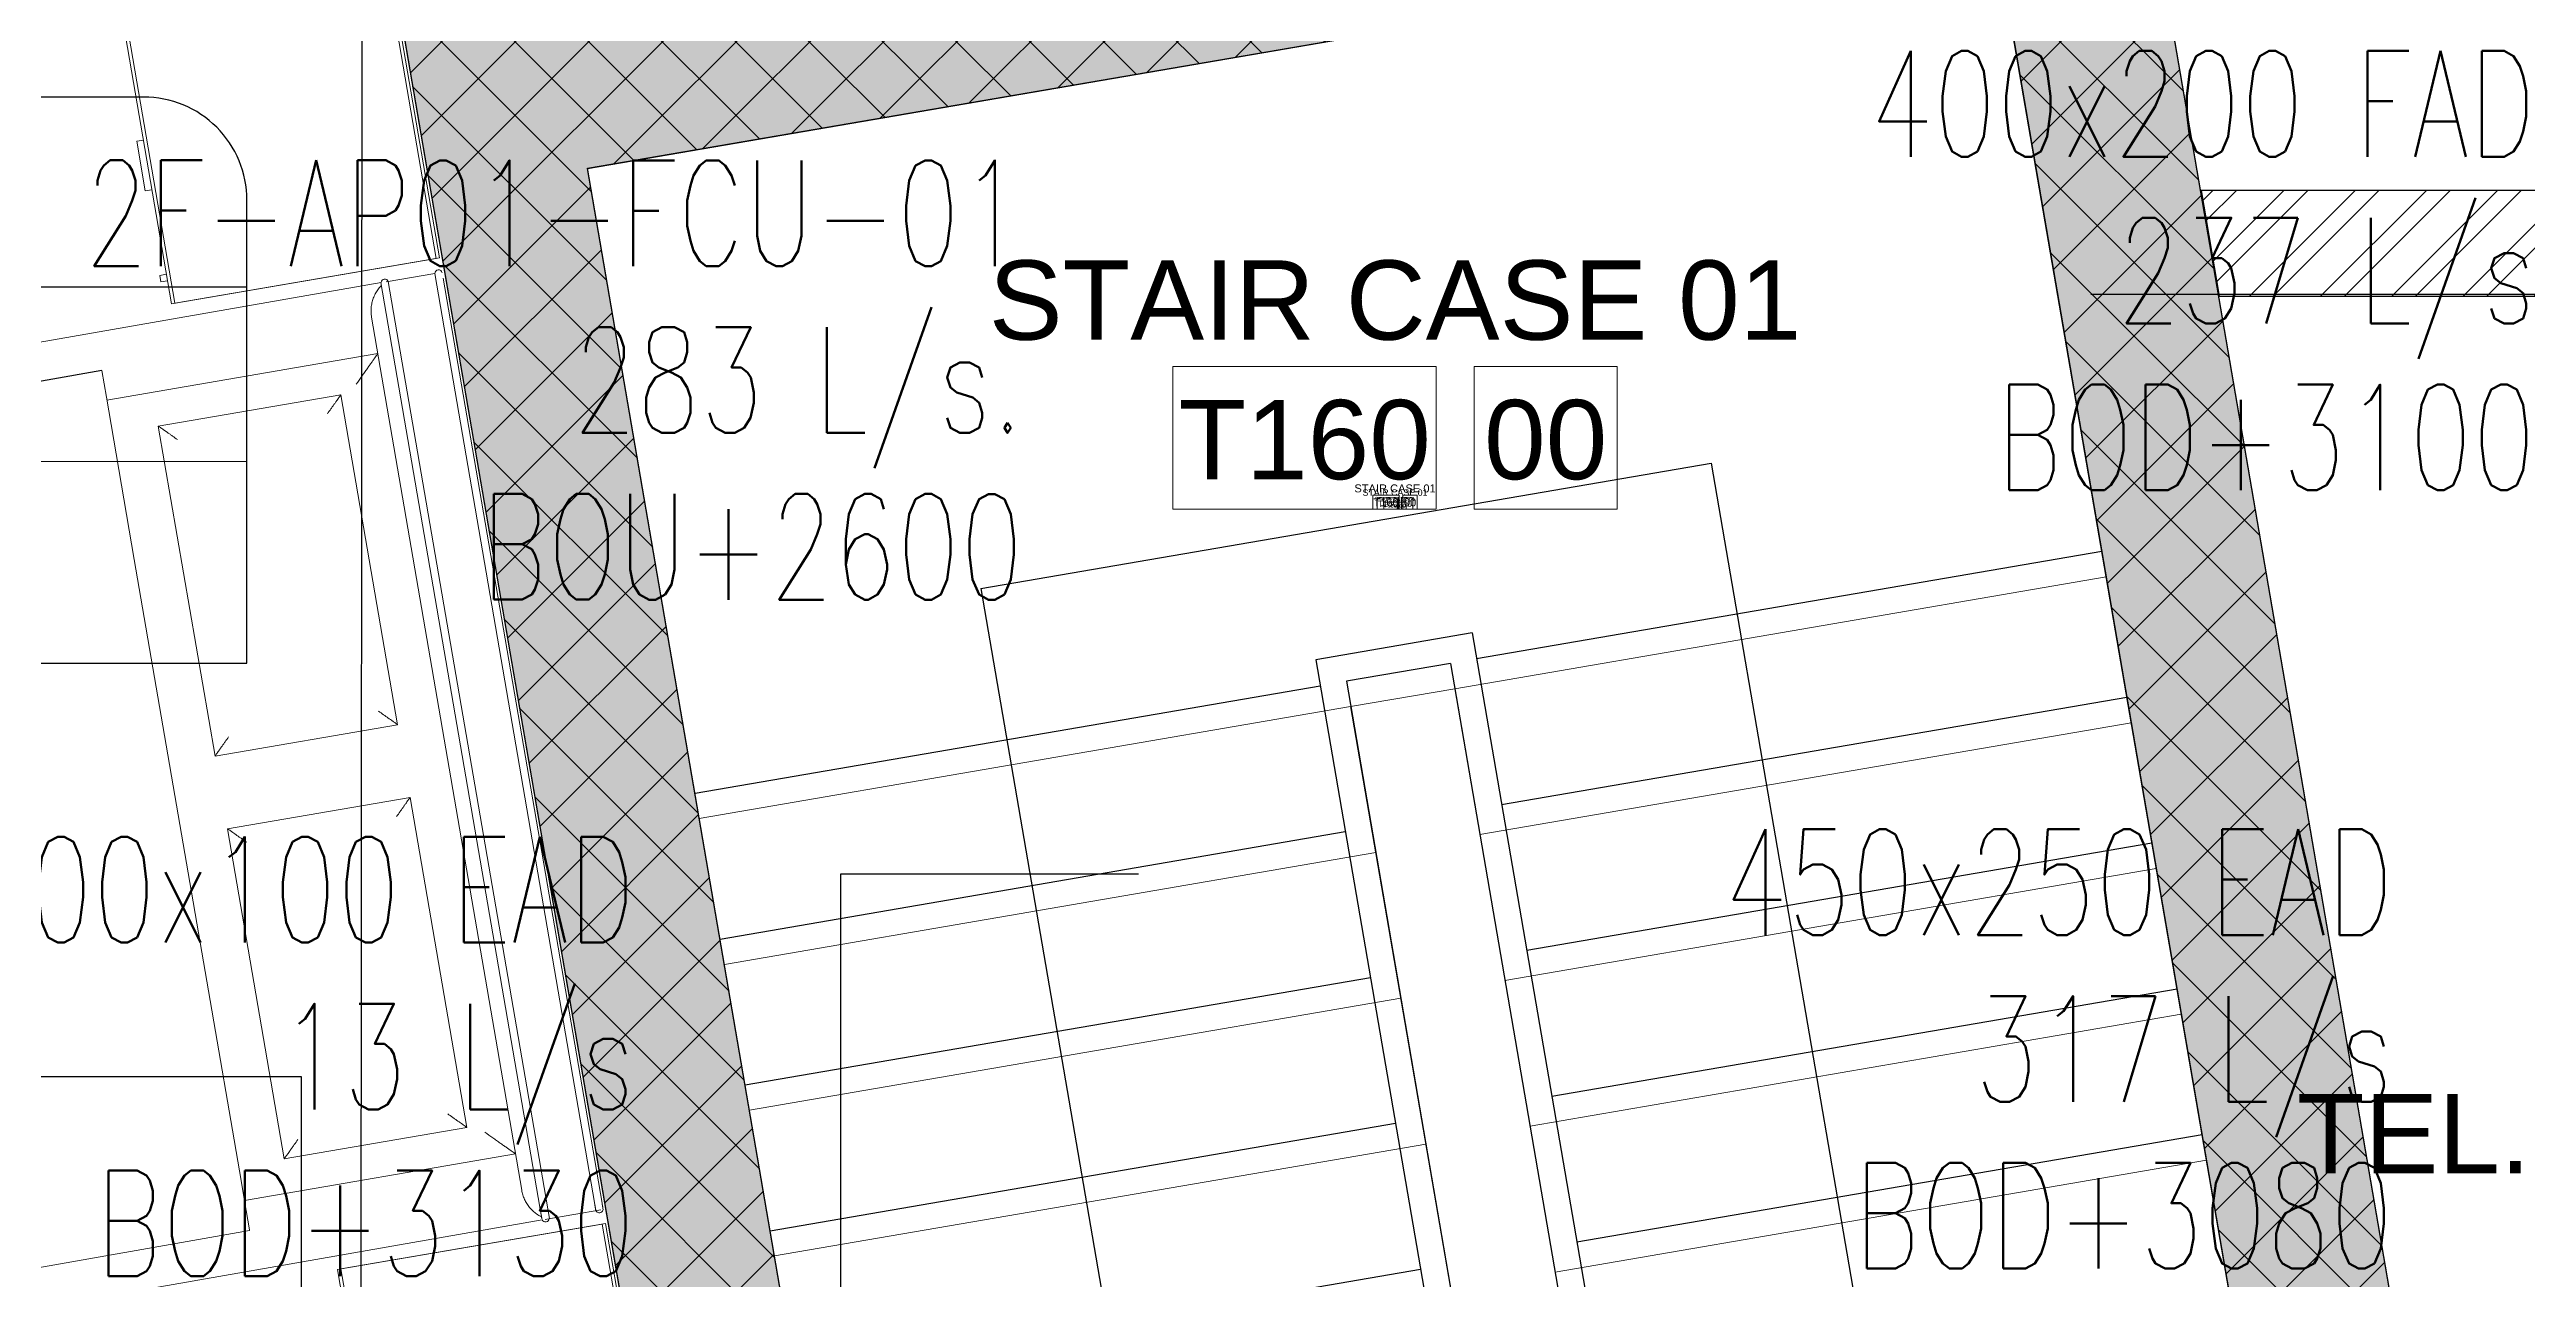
# Model space of a CAD drawing. Header units: millimetres. Extents: x -9226 to 166212, y -13 to 97274.
# Drawn here: x 26539 to 31224, y 26421 to 28747 of the extents above; entities that cross this region are included whole.
import ezdxf
from ezdxf.enums import TextEntityAlignment as Align

# ---------------------------------------------------------------- set-up
doc = ezdxf.new("R2010")
doc.units = ezdxf.units.MM
doc.layers.get('0').update_dxf_attribs({"color": 8})
for name, color, linetype in [('0-AC TEXT', 7, 'Continuous'), ('05 - 2ND - 3RD COLUMNS LAYOUT$0$23491-A-XR-GROUND TO PODIUM 3-COL$0$COLUMN', 8, 'Continuous'), ('05 - 2ND - 3RD COLUMNS LAYOUT$0$23491-A-XR-GROUND TO PODIUM 3-COL$0$HATCH', 8, 'Continuous'), ('1.INS', 8, 'Continuous'), ('1.STR', 8, 'Continuous'), ('23491-A-XR-MAIN CORE$0$23491-A-XR-MAIN CORE$0$A-Flor-Hral', 8, 'Continuous'), ('23491-A-XR-MAIN CORE$0$23491-A-XR-MAIN CORE$0$A-Flor-Strs', 8, 'Continuous'), ('23491-A-XR-MAIN CORE$0$A-Flor-Strs', 8, 'Continuous'), ('23491-GN-XR-PLOT LIMIT$0$ARCADE', 8, 'Continuous'), ('23491-GN-XR-PLOT LIMIT$0$RETAIL', 8, 'Continuous'), ('cloud', 15, 'Continuous'), ('FAD', 3, 'Continuous'), ('TAGGING', 7, 'Continuous')]:
    doc.layers.add(name, color=color, linetype=linetype)
for name, color, linetype, lineweight in [('1.TAGGING', 7, 'Continuous', 5), ('1.XREF', 8, 'Continuous', 9), ('23491-A-XR-MAIN CORE service rooms$0$A-WALL', 8, 'Continuous', 30), ('23491-A-XR-MAIN CORE service rooms$0$A-WALL-PATT', 8, 'Continuous', 5), ('23491-XR-AR-2ND FLOOR PLAN$0$23491-XR-AR-2ND FLOOR PLAN$0$23491-XR-AR-TYP-FLOOR$0$A-FURN-FREE-PLAN', 8, 'Continuous', 5), ('23491-XR-AR-2ND FLOOR PLAN$0$A-FLOR-IDEN', 8, 'Continuous', 9), ('23491-XR-AR-2ND FLOOR PLAN$0$A-FLOR-IDEN @ 10', 8, 'Continuous', 9), ('23491-XR-AR-2ND FLOOR PLAN$0$A-FLOR-IDEN @ 100', 8, 'Continuous', 9), ('23491-XR-AR-2ND FLOOR PLAN$0$A-FLOR-IDEN @ 5', 8, 'Continuous', 9), ('23491-XR-AR-2ND FLOOR PLAN$0$A-FLOR-IDEN @ 8', 8, 'Continuous', 9), ('23491-XR-AR-2ND FLOOR PLAN$0$A-WALL-CAVI', 8, 'Continuous', 15), ('A-ANNO-DIMS', 8, 'Continuous', 9), ('MH DIM', 15, 'Continuous', 0), ('MH HIDDIN SECTION', 15, 'Continuous', 0)]:
    doc.layers.add(name, color=color, linetype=linetype, lineweight=lineweight)
doc.styles.add('23491-XR-AR-2ND FLOOR PLAN$0$SDC-TEXT_4_2', font='arial.ttf')
doc.styles.add('ROMANS', font='isocp.shx', dxfattribs={"width": 0.8})
doc.styles.add('ROMANS100', font='romans.shx', dxfattribs={"width": 0.7, "height": 100})
doc.dimstyles.new('JSE', dxfattribs={"dimtxt": 50, "dimasz": 150, "dimexe": 0.18, "dimexo": 0.0625, "dimgap": 50, "dimtad": 0, "dimdec": 0, "dimrnd": 5, "dimzin": 0, "dimdsep": 46, "dimtxsty": 'ROMANS', "dimcen": 0.09, "dimclrd": 7, "dimclre": 7, "dimclrt": 7, "dimadec": 0, "dimazin": 0, "dimtfac": 1, "dimtdec": 0, "dimtofl": 0, "dimtmove": 0, "dimatfit": 3, "dimfxl": 1, "dimtolj": 1, "dimtzin": 0, "dimarcsym": 1})

# ---------------------------------------------------------------- blocks, each defined once
blk = doc.blocks.new('*U541')
at = {"color": 8}
for p, q in [((1.6, 2809.9), (-1400, 2809.9)), ((-1400, 2809.9), (-1400, 948.5))]:
    blk.add_line(p, q, dxfattribs=at)
at = {"color": 8, "linetype": 'ByBlock'}
blk.add_line((1.6, 2809.9), (1.6, 0), dxfattribs=at)
blk = doc.blocks.new('23491-A-XR-MAIN CORE')
at = {"layer": '23491-A-XR-MAIN CORE$0$23491-A-XR-MAIN CORE$0$A-Flor-Hral', "color": 8}
for p, q in [((29229.5, 27642.8), (28933.8, 27592)), ((29229.5, 27642.8), (29673.2, 25060.6)), ((28933.8, 27592), (29377.5, 25009.8)), ((29188.7, 27585), (28991.6, 27551.2)), ((28991.6, 27551.2), (29418.3, 25067.6)), ((29188.7, 27585), (29615.5, 25101.4))]:
    blk.add_line(p, q, dxfattribs=at)
at = {"layer": '23491-A-XR-MAIN CORE$0$23491-A-XR-MAIN CORE$0$A-Flor-Strs', "color": 8}
for p, q in [((30420.6, 27796.7), (29238, 27593.5)), ((27759.6, 27339.5), (28942.3, 27542.7)), ((30468, 27520.8), (29285.4, 27317.5)), ((27807, 27063.5), (28989.7, 27266.7)), ((30515.5, 27244.8), (29332.8, 27041.6)), ((27854.5, 26787.6), (29037.1, 26990.8)), ((30562.9, 26968.9), (29380.2, 26765.6)), ((27901.9, 26511.6), (29084.5, 26714.8)), ((30610.3, 26692.9), (29427.6, 26489.7)), ((27949.3, 26235.6), (29132, 26438.9))]:
    blk.add_line(p, q, dxfattribs=at)
at = {"layer": '23491-A-XR-MAIN CORE$0$A-Flor-Strs', "color": 8, "xscale": -1, "rotation": 9.750271754684041}
blk.add_blockref('*U541', (28777.7, 24957.5), dxfattribs=at)
blk = doc.blocks.new('23491-A-XR-MAIN CORE service rooms')
at = {"layer": '23491-A-XR-MAIN CORE service rooms$0$A-WALL-PATT'}
h = blk.add_hatch(dxfattribs=at)
h.set_pattern_fill('ANSI32', color=8, scale=10)
h.set_pattern_definition([(45, (0.0001, 4.83), (-67.35192, 67.35192), []), (45, (44.9, 4.83), (-67.35192, 67.35192), [])])
h.paths.add_polyline_path([(31550, 28480), (30608.5, 28480), (30642.8, 28280), (31550, 28280)])
at = {"layer": '23491-A-XR-MAIN CORE service rooms$0$A-WALL', "color": 8}
blk.add_lwpolyline([(31550, 28480), (30608.5, 28480), (30642.8, 28280), (31550, 28280), (31550, 28480)], dxfattribs=at)
blk = doc.blocks.new('*U507')
at = {"color": 8, "linetype": 'ByBlock'}
for points in [[(1.3, 0), (-7, 0), (-7, 4.5), (1.3, 4.5)], [(2.5, 0), (7, 0), (7, 4.5), (2.5, 4.5)]]:
    blk.add_lwpolyline(points, close=True, dxfattribs=at)
at = {"color": 8, "linetype": 'ByBlock', "style": '23491-XR-AR-2ND FLOOR PLAN$0$SDC-TEXT_4_2'}
for tag, p in [('ROOM-NAME-2', (0, 9.95)), ('ROOM-NAME-1', (0, 6.6)), ('ROOM-NO.', (-2.85, 2.2)), ('ROOM-FINISH', (4.75, 2.2))]:
    blk.add_attdef(tag, text='', height=2.5, dxfattribs=at).set_placement(p, align=Align.MIDDLE_CENTER)
blk = doc.blocks.new('*U809')
at = {"layer": '23491-XR-AR-2ND FLOOR PLAN$0$A-FLOR-IDEN @ 10', "color": 8}
ref = blk.add_blockref('*U507', (31732.5, 26299.4), dxfattribs=dict(at, xscale=5.999999999999999, yscale=5.999999999999999, zscale=5.999999999999999))
ref.add_attrib('ROOM-NO.', 'T158', dxfattribs={"layer": '0', "color": 0, "linetype": 'ByBlock', "height": 15, "style": '23491-XR-AR-2ND FLOOR PLAN$0$SDC-TEXT_4_2'}).set_placement((31715.4, 26312.6), align=Align.MIDDLE_CENTER)
ref.add_attrib('ROOM-FINISH', '00', dxfattribs={"layer": '0', "color": 0, "linetype": 'ByBlock', "height": 15, "style": '23491-XR-AR-2ND FLOOR PLAN$0$SDC-TEXT_4_2'}).set_placement((31761, 26312.6), align=Align.MIDDLE_CENTER)
ref.add_attrib('ROOM-NAME-1', 'TEL. & GSM ROOM', dxfattribs={"layer": '0', "color": 0, "linetype": 'ByBlock', "height": 15, "style": '23491-XR-AR-2ND FLOOR PLAN$0$SDC-TEXT_4_2'}).set_placement((31732.5, 26339), align=Align.MIDDLE_CENTER)
at = {"layer": '23491-XR-AR-2ND FLOOR PLAN$0$A-FLOR-IDEN @ 100', "color": 8}
ref = blk.add_blockref('*U507', (31732.5, 26299.4), dxfattribs=dict(at, xscale=60, yscale=60, zscale=60))
ref.add_attrib('ROOM-NO.', 'T158', dxfattribs={"layer": '0', "color": 0, "linetype": 'ByBlock', "height": 150, "style": '23491-XR-AR-2ND FLOOR PLAN$0$SDC-TEXT_4_2'}).set_placement((31561.5, 26431.4), align=Align.MIDDLE_CENTER)
ref.add_attrib('ROOM-FINISH', '00', dxfattribs={"layer": '0', "color": 0, "linetype": 'ByBlock', "height": 150, "style": '23491-XR-AR-2ND FLOOR PLAN$0$SDC-TEXT_4_2'}).set_placement((32017.5, 26431.4), align=Align.MIDDLE_CENTER)
ref.add_attrib('ROOM-NAME-1', 'TEL. & GSM ROOM', dxfattribs={"layer": '0', "color": 0, "linetype": 'ByBlock', "height": 150, "style": '23491-XR-AR-2ND FLOOR PLAN$0$SDC-TEXT_4_2'}).set_placement((31732.5, 26695.4), align=Align.MIDDLE_CENTER)
at = {"layer": '23491-XR-AR-2ND FLOOR PLAN$0$A-FLOR-IDEN @ 5', "color": 8}
ref = blk.add_blockref('*U507', (31732.5, 26299.4), dxfattribs=dict(at, xscale=3, yscale=3, zscale=3))
ref.add_attrib('ROOM-NO.', 'T158', dxfattribs={"layer": '0', "color": 0, "linetype": 'ByBlock', "height": 7.5, "style": '23491-XR-AR-2ND FLOOR PLAN$0$SDC-TEXT_4_2'}).set_placement((31723.9, 26306), align=Align.MIDDLE_CENTER)
ref.add_attrib('ROOM-FINISH', '00', dxfattribs={"layer": '0', "color": 0, "linetype": 'ByBlock', "height": 7.5, "style": '23491-XR-AR-2ND FLOOR PLAN$0$SDC-TEXT_4_2'}).set_placement((31746.7, 26306), align=Align.MIDDLE_CENTER)
ref.add_attrib('ROOM-NAME-1', 'TEL. & GSM ROOM', dxfattribs={"layer": '0', "color": 0, "linetype": 'ByBlock', "height": 7.5, "style": '23491-XR-AR-2ND FLOOR PLAN$0$SDC-TEXT_4_2'}).set_placement((31732.5, 26319.2), align=Align.MIDDLE_CENTER)
at = {"layer": '23491-XR-AR-2ND FLOOR PLAN$0$A-FLOR-IDEN @ 8', "color": 8}
ref = blk.add_blockref('*U507', (31732.5, 26299.4), dxfattribs=dict(at, xscale=4.8, yscale=4.8, zscale=4.8))
ref.add_attrib('ROOM-NO.', 'T158', dxfattribs={"layer": '0', "color": 0, "linetype": 'ByBlock', "height": 12, "style": '23491-XR-AR-2ND FLOOR PLAN$0$SDC-TEXT_4_2'}).set_placement((31718.8, 26310), align=Align.MIDDLE_CENTER)
ref.add_attrib('ROOM-FINISH', '00', dxfattribs={"layer": '0', "color": 0, "linetype": 'ByBlock', "height": 12, "style": '23491-XR-AR-2ND FLOOR PLAN$0$SDC-TEXT_4_2'}).set_placement((31755.3, 26310), align=Align.MIDDLE_CENTER)
ref.add_attrib('ROOM-NAME-1', 'TEL. & GSM ROOM', dxfattribs={"layer": '0', "color": 0, "linetype": 'ByBlock', "height": 12, "style": '23491-XR-AR-2ND FLOOR PLAN$0$SDC-TEXT_4_2'}).set_placement((31732.5, 26331.1), align=Align.MIDDLE_CENTER)
blk = doc.blocks.new('*U811')
at = {"layer": '23491-XR-AR-2ND FLOOR PLAN$0$A-FLOR-IDEN @ 10', "color": 8}
ref = blk.add_blockref('*U507', (29083.7, 27876.6), dxfattribs=dict(at, xscale=5.999999999999999, yscale=5.999999999999999, zscale=5.999999999999999))
ref.add_attrib('ROOM-NO.', 'T160', dxfattribs={"layer": '0', "color": 0, "linetype": 'ByBlock', "height": 15, "style": '23491-XR-AR-2ND FLOOR PLAN$0$SDC-TEXT_4_2'}).set_placement((29066.6, 27889.8), align=Align.MIDDLE_CENTER)
ref.add_attrib('ROOM-FINISH', '00', dxfattribs={"layer": '0', "color": 0, "linetype": 'ByBlock', "height": 15, "style": '23491-XR-AR-2ND FLOOR PLAN$0$SDC-TEXT_4_2'}).set_placement((29112.2, 27889.8), align=Align.MIDDLE_CENTER)
ref.add_attrib('ROOM-NAME-1', 'STAIR CASE 01', dxfattribs={"layer": '0', "color": 0, "linetype": 'ByBlock', "height": 15, "style": '23491-XR-AR-2ND FLOOR PLAN$0$SDC-TEXT_4_2'}).set_placement((29083.7, 27916.2), align=Align.MIDDLE_CENTER)
at = {"layer": '23491-XR-AR-2ND FLOOR PLAN$0$A-FLOR-IDEN @ 100', "color": 8}
ref = blk.add_blockref('*U507', (29083.7, 27876.6), dxfattribs=dict(at, xscale=60, yscale=60, zscale=60))
ref.add_attrib('ROOM-NO.', 'T160', dxfattribs={"layer": '0', "color": 0, "linetype": 'ByBlock', "height": 150, "style": '23491-XR-AR-2ND FLOOR PLAN$0$SDC-TEXT_4_2'}).set_placement((28912.7, 28008.6), align=Align.MIDDLE_CENTER)
ref.add_attrib('ROOM-FINISH', '00', dxfattribs={"layer": '0', "color": 0, "linetype": 'ByBlock', "height": 150, "style": '23491-XR-AR-2ND FLOOR PLAN$0$SDC-TEXT_4_2'}).set_placement((29368.7, 28008.6), align=Align.MIDDLE_CENTER)
ref.add_attrib('ROOM-NAME-1', 'STAIR CASE 01', dxfattribs={"layer": '0', "color": 0, "linetype": 'ByBlock', "height": 150, "style": '23491-XR-AR-2ND FLOOR PLAN$0$SDC-TEXT_4_2'}).set_placement((29083.7, 28272.6), align=Align.MIDDLE_CENTER)
at = {"layer": '23491-XR-AR-2ND FLOOR PLAN$0$A-FLOR-IDEN @ 5', "color": 8}
ref = blk.add_blockref('*U507', (29083.7, 27876.6), dxfattribs=dict(at, xscale=3, yscale=3, zscale=3))
ref.add_attrib('ROOM-NO.', 'T160', dxfattribs={"layer": '0', "color": 0, "linetype": 'ByBlock', "height": 7.5, "style": '23491-XR-AR-2ND FLOOR PLAN$0$SDC-TEXT_4_2'}).set_placement((29075.1, 27883.2), align=Align.MIDDLE_CENTER)
ref.add_attrib('ROOM-FINISH', '00', dxfattribs={"layer": '0', "color": 0, "linetype": 'ByBlock', "height": 7.5, "style": '23491-XR-AR-2ND FLOOR PLAN$0$SDC-TEXT_4_2'}).set_placement((29097.9, 27883.2), align=Align.MIDDLE_CENTER)
ref.add_attrib('ROOM-NAME-1', 'STAIR CASE 01', dxfattribs={"layer": '0', "color": 0, "linetype": 'ByBlock', "height": 7.5, "style": '23491-XR-AR-2ND FLOOR PLAN$0$SDC-TEXT_4_2'}).set_placement((29083.7, 27896.4), align=Align.MIDDLE_CENTER)
at = {"layer": '23491-XR-AR-2ND FLOOR PLAN$0$A-FLOR-IDEN @ 8', "color": 8}
ref = blk.add_blockref('*U507', (29083.7, 27876.6), dxfattribs=dict(at, xscale=4.8, yscale=4.8, zscale=4.8))
ref.add_attrib('ROOM-NO.', 'T160', dxfattribs={"layer": '0', "color": 0, "linetype": 'ByBlock', "height": 12, "style": '23491-XR-AR-2ND FLOOR PLAN$0$SDC-TEXT_4_2'}).set_placement((29070, 27887.2), align=Align.MIDDLE_CENTER)
ref.add_attrib('ROOM-FINISH', '00', dxfattribs={"layer": '0', "color": 0, "linetype": 'ByBlock', "height": 12, "style": '23491-XR-AR-2ND FLOOR PLAN$0$SDC-TEXT_4_2'}).set_placement((29106.5, 27887.2), align=Align.MIDDLE_CENTER)
ref.add_attrib('ROOM-NAME-1', 'STAIR CASE 01', dxfattribs={"layer": '0', "color": 0, "linetype": 'ByBlock', "height": 12, "style": '23491-XR-AR-2ND FLOOR PLAN$0$SDC-TEXT_4_2'}).set_placement((29083.7, 27908.3), align=Align.MIDDLE_CENTER)
blk = doc.blocks.new('23491-GN-XR-PLOT LIMIT')
at = {"layer": '23491-GN-XR-PLOT LIMIT$0$ARCADE', "color": 8}
blk.add_lwpolyline([(48271.7, 23525.6, 0.000496), (5000, 16088.4), (5000, 11014.2, -0.000526), (50902.2, 18902.5), (55000, 23715.1), (55000, 82243.6), (50763.6, 86480), (9264.6, 86480), (5000, 82215.4), (5000, 81480), (48692.6, 81480), (50500, 80172.6), (50500, 25555.4)], format="xyb", close=True, dxfattribs=at)
at = {"layer": '23491-GN-XR-PLOT LIMIT$0$RETAIL', "color": 8}
blk.add_lwpolyline([(48271.7, 23525.6), (50500, 25555.4), (50500, 80172.6), (48692.6, 81480), (5000, 81480), (5000, 71480), (40000, 71480), (40000, 32256.2, 0.000401), (5000, 26236.7), (5000, 16088.4, -0.000496)], format="xyb", close=True, dxfattribs=at)
blk = doc.blocks.new('23491-XR-AR-2ND FLOOR PLAN$0$23491-XR-AR-2ND FLOOR PLAN$0$23491-XR-AR-TYP-FLOOR$0$Zone-6_30May22$0$A$C7CC33DBA')
at = {"color": 8, "linetype": 'ByBlock'}
for p, q in [((0, 0), (0.508, 0)), ((0, -0.5334), (0, 0)), ((0.0063, -0.5334), (0.0063, 0)), ((0.0063, 0), (0.5144, 0)), ((0.508, 0), (0.508, -0.5334)), ((0.5144, 0), (0.5144, -0.5334)), ((0.5144, -0.2191), (0.5271, -0.2191)), ((0.5271, -0.2191), (0.5271, -0.3143)), ((0.5271, -0.3143), (0.5144, -0.3143)), ((0.5271, -0.4765), (0.5144, -0.4765)), ((0.5144, -0.4892), (0.5271, -0.4892)), ((0.5271, -0.4892), (0.5271, -0.4765)), ((0.508, -0.5334), (0, -0.5334)), ((0.2604, -0.5334), (0.0063, -0.5334)), ((0.5144, -0.5334), (0.2604, -0.5334))]:
    blk.add_line(p, q, dxfattribs=at)
blk = doc.blocks.new('23491-XR-AR-2ND FLOOR PLAN$0$23491-XR-AR-2ND FLOOR PLAN$0$23491-XR-AR-TYP-FLOOR$0$Zone-6_30May22$0$A$C38B4630D')
at = {"color": 8, "linetype": 'ByBlock'}
for p, q in [((-2.3902, -0.8214), (-2.3902, 0.955)), ((-2.3855, 0.9668), (-2.2823, 0.9668)), ((-2.3762, 0.955), (-2.3762, -0.8325)), ((-2.287, -0.8325), (-2.287, 0.9668)), ((-2.2823, 0.9668), (-2.279, 0.9668)), ((-2.2732, 0.9668), (-0.3299, 0.9728)), ((-2.273, 0.965), (-2.273, -0.8332)), ((-2.2445, 0.905), (-2.2445, -0.7714)), ((-1.7245, 0.8928), (-0.4294, 0.8988)), ((-1.7245, 0.8928), (-1.7245, 0.8918)), ((-1.7245, 0.8918), (-1.7245, 0.836)), ((-2.2445, 0.835), (-1.7245, 0.835)), ((-1.7245, 0.836), (-1.7245, 0.7967)), ((-1.7245, 0.7967), (-1.7245, 0.4144)), ((-2.1624, 0.7702), (-1.812, 0.7702)), ((-2.1624, 0.1366), (-2.1624, 0.7702)), ((-1.812, 0.7702), (-1.812, 0.1366)), ((-1.7245, 0.4144), (-1.7245, -0.3957)), ((-1.812, 0.1366), (-2.1624, 0.1366)), ((-2.1624, -0.003), (-1.812, -0.003)), ((-2.1624, -0.6366), (-2.1624, -0.003)), ((-1.812, -0.003), (-1.812, -0.6366)), ((-1.7245, -0.3957), (-1.7245, -0.6548)), ((-1.812, -0.6366), (-2.1624, -0.6366)), ((-1.7245, -0.6548), (-1.7245, -0.7072)), ((-1.7245, -0.7014), (-2.2445, -0.7014)), ((-1.7245, -0.7072), (-1.7245, -0.7582)), ((-1.7245, -0.7582), (-0.4294, -0.7522)), ((-0.4294, -0.7532), (-1.7245, -0.7592)), ((-2.2827, -0.8325), (-2.3763, -0.8325)), ((-0.3299, -0.8272), (-2.2732, -0.8332))]:
    blk.add_line(p, q, dxfattribs=at)
at = {"color": 8, "linetype": 'ByBlock', "flags": 128}
for points in [[(-2.3902, 0.955), (-2.3902, 0.9554), (-2.3902, 0.9558), (-2.3902, 0.9562), (-2.3902, 0.9566), (-2.3902, 0.957), (-2.3902, 0.9574), (-2.3902, 0.9578), (-2.3902, 0.9581), (-2.3902, 0.9585), (-2.3902, 0.9589), (-2.3902, 0.9593), (-2.3902, 0.9596), (-2.3902, 0.96), (-2.3902, 0.9603), (-2.3902, 0.9606), (-2.3902, 0.961), (-2.3902, 0.9613), (-2.3902, 0.9616), (-2.3902, 0.9619), (-2.3902, 0.9622), (-2.3902, 0.9624), (-2.3902, 0.9627), (-2.3902, 0.963), (-2.3902, 0.9632), (-2.3902, 0.9634), (-2.3902, 0.9636), (-2.3902, 0.9638), (-2.3902, 0.964), (-2.3902, 0.9642), (-2.3902, 0.9643), (-2.3902, 0.9645), (-2.3902, 0.9646), (-2.3902, 0.9647), (-2.3902, 0.9648), (-2.3902, 0.9649), (-2.3902, 0.9649), (-2.3902, 0.965), (-2.3902, 0.965), (-2.3902, 0.965)], [(-2.3762, 0.965), (-2.3762, 0.965), (-2.3762, 0.965), (-2.3762, 0.9649), (-2.3762, 0.9649), (-2.3762, 0.9648), (-2.3762, 0.9647), (-2.3762, 0.9646), (-2.3762, 0.9645), (-2.3762, 0.9644), (-2.3762, 0.9642), (-2.3762, 0.964), (-2.3762, 0.9639), (-2.3762, 0.9637), (-2.3762, 0.9635), (-2.3762, 0.9633), (-2.3762, 0.963), (-2.3762, 0.9628), (-2.3762, 0.9625), (-2.3762, 0.9622), (-2.3762, 0.962), (-2.3762, 0.9617), (-2.3762, 0.9614), (-2.3762, 0.9611), (-2.3762, 0.9607), (-2.3762, 0.9604), (-2.3762, 0.9601), (-2.3762, 0.9597), (-2.3762, 0.9594), (-2.3762, 0.959), (-2.3762, 0.9586), (-2.3762, 0.9582), (-2.3762, 0.9579), (-2.3762, 0.9575), (-2.3762, 0.9571), (-2.3762, 0.9567), (-2.3762, 0.9563), (-2.3762, 0.9559), (-2.3762, 0.9555), (-2.3762, 0.9551), (-2.3762, 0.955)], [(-2.273, 0.965), (-2.273, 0.965), (-2.273, 0.965), (-2.273, 0.9649), (-2.273, 0.9649), (-2.273, 0.9648), (-2.273, 0.9647), (-2.273, 0.9646), (-2.273, 0.9645), (-2.273, 0.9644), (-2.273, 0.9642), (-2.273, 0.964), (-2.273, 0.9639), (-2.273, 0.9637), (-2.273, 0.9635), (-2.273, 0.9633), (-2.273, 0.963), (-2.273, 0.9628), (-2.273, 0.9625), (-2.273, 0.9622), (-2.273, 0.962), (-2.273, 0.9617), (-2.273, 0.9614), (-2.273, 0.9611), (-2.273, 0.9607), (-2.273, 0.9604), (-2.273, 0.9601), (-2.273, 0.9597), (-2.273, 0.9594), (-2.273, 0.959), (-2.273, 0.9586), (-2.273, 0.9582), (-2.273, 0.9579), (-2.273, 0.9575), (-2.273, 0.9571), (-2.273, 0.9567), (-2.273, 0.9563), (-2.273, 0.9559), (-2.273, 0.9555), (-2.273, 0.9551), (-2.273, 0.955)]]:
    blk.add_lwpolyline(points, dxfattribs=at)
at = {"color": 8, "linetype": 'ByBlock'}
for centre, start, end in [((-2.3832, 0.965), 0, 180.0153), ((-2.28, 0.965), 14.8093, 165.1909), ((-2.3832, -0.8314), 180.0153, 351.2095), ((-2.28, -0.8314), 188.7905, 345.1911)]:
    blk.add_arc(centre, 0.007, start, end, dxfattribs=at)
for points, knots in [([(-2.2727, 0.9608), (-2.2698, 0.9587), (-2.2649, 0.9545), (-2.2596, 0.9484), (-2.2561, 0.9435), (-2.2529, 0.9384), (-2.2495, 0.9316), (-2.2466, 0.9229), (-2.2449, 0.9142), (-2.2445, 0.9081), (-2.2445, 0.905)], [0.1050193, 0.1050193, 0.1050193, 0.1050193, 0.25, 0.375, 0.4375, 0.5, 0.625, 0.75, 0.875, 1, 1, 1, 1]), ([(-2.1945, 0.785), (-2.1989, 0.7894), (-2.2054, 0.7959), (-2.2137, 0.8042), (-2.2186, 0.8091), (-2.2222, 0.8128), (-2.2258, 0.8163), (-2.2291, 0.8196), (-2.2321, 0.8226), (-2.2349, 0.8254), (-2.2379, 0.8284), (-2.2408, 0.8313), (-2.2436, 0.8341), (-2.2444, 0.835), (-2.2445, 0.835)], [0, 0, 0, 0, 0.166667, 0.25, 0.333333, 0.375, 0.416667, 0.5, 0.541667, 0.583333, 0.666667, 0.75, 0.833333, 1, 1, 1, 1]), ([(-2.131, 0.7388), (-2.1338, 0.7416), (-2.1379, 0.7458), (-2.1433, 0.7511), (-2.1464, 0.7542), (-2.1488, 0.7566), (-2.1511, 0.7589), (-2.1532, 0.761), (-2.1552, 0.763), (-2.157, 0.7648), (-2.1598, 0.7675), (-2.1614, 0.7692), (-2.1622, 0.77)], [0, 0, 0, 0, 0.2, 0.3, 0.4, 0.45, 0.5, 0.6, 0.65, 0.7, 0.8, 1, 1, 1, 1]), ([(-1.8434, 0.7388), (-1.8407, 0.7416), (-1.8365, 0.7457), (-1.8311, 0.7511), (-1.828, 0.7542), (-1.8256, 0.7566), (-1.8233, 0.7589), (-1.8212, 0.761), (-1.8193, 0.7629), (-1.8175, 0.7648), (-1.8147, 0.7675), (-1.813, 0.7692), (-1.8122, 0.77)], [0, 0, 0, 0, 0.2, 0.3, 0.4, 0.45, 0.5, 0.6, 0.65, 0.7, 0.8, 1, 1, 1, 1]), ([(-2.1622, 0.1368), (-2.1614, 0.1376), (-2.1597, 0.1392), (-2.1566, 0.1424), (-2.1542, 0.1448), (-2.1522, 0.1468), (-2.1505, 0.1485), (-2.1488, 0.1502), (-2.1464, 0.1526), (-2.1433, 0.1557), (-2.138, 0.161), (-2.1338, 0.1652), (-2.131, 0.168)], [-1, -1, -1, -1, -0.8, -0.7, -0.6, -0.55, -0.5, -0.45, -0.4, -0.3, -0.2, 0, 0, 0, 0]), ([(-1.8434, 0.168), (-1.8406, 0.1652), (-1.8365, 0.161), (-1.8311, 0.1557), (-1.828, 0.1526), (-1.8256, 0.1502), (-1.8233, 0.1479), (-1.8212, 0.1458), (-1.8193, 0.1438), (-1.8174, 0.142), (-1.8147, 0.1392), (-1.813, 0.1376), (-1.8122, 0.1368)], [0, 0, 0, 0, 0.2, 0.3, 0.4, 0.45, 0.5, 0.6, 0.65, 0.7, 0.8, 1, 1, 1, 1]), ([(-2.131, -0.0344), (-2.1338, -0.0316), (-2.138, -0.0275), (-2.1433, -0.0221), (-2.1464, -0.019), (-2.1488, -0.0166), (-2.1511, -0.0143), (-2.1532, -0.0122), (-2.1552, -0.0103), (-2.157, -0.0085), (-2.1597, -0.0057), (-2.1614, -0.004), (-2.1622, -0.0032)], [-1, -1, -1, -1, -0.8, -0.7, -0.6, -0.55, -0.5, -0.4, -0.35, -0.3, -0.2, 0, 0, 0, 0]), ([(-1.8122, -0.0032), (-1.813, -0.004), (-1.8147, -0.0057), (-1.8179, -0.0089), (-1.8202, -0.0112), (-1.8222, -0.0133), (-1.8239, -0.0149), (-1.8256, -0.0166), (-1.828, -0.019), (-1.8311, -0.0221), (-1.8365, -0.0275), (-1.8406, -0.0317), (-1.8434, -0.0344)], [0, 0, 0, 0, 0.2, 0.3, 0.4, 0.45, 0.5, 0.55, 0.6, 0.7, 0.8, 1, 1, 1, 1]), ([(-2.1622, -0.6364), (-2.1614, -0.6356), (-2.1598, -0.634), (-2.1566, -0.6308), (-2.1542, -0.6284), (-2.1522, -0.6264), (-2.1505, -0.6247), (-2.1488, -0.623), (-2.1464, -0.6206), (-2.1433, -0.6175), (-2.1379, -0.6122), (-2.1338, -0.608), (-2.131, -0.6052)], [0, 0, 0, 0, 0.2, 0.3, 0.4, 0.45, 0.5, 0.55, 0.6, 0.7, 0.8, 1, 1, 1, 1]), ([(-1.8122, -0.6364), (-1.813, -0.6356), (-1.8147, -0.634), (-1.8178, -0.6308), (-1.8202, -0.6284), (-1.8223, -0.6264), (-1.8239, -0.6247), (-1.8256, -0.623), (-1.828, -0.6206), (-1.8311, -0.6175), (-1.8365, -0.6122), (-1.8407, -0.608), (-1.8434, -0.6052)], [0, 0, 0, 0, 0.2, 0.3, 0.4, 0.45, 0.5, 0.55, 0.6, 0.7, 0.8, 1, 1, 1, 1]), ([(-2.1945, -0.6514), (-2.1988, -0.6559), (-2.2054, -0.6623), (-2.2137, -0.6706), (-2.2186, -0.6755), (-2.2223, -0.6792), (-2.2258, -0.6828), (-2.2291, -0.6861), (-2.2321, -0.689), (-2.2349, -0.6918), (-2.2379, -0.6948), (-2.2408, -0.6977), (-2.2436, -0.7006), (-2.2445, -0.7014), (-2.2445, -0.7014)], [0, 0, 0, 0, 0.166667, 0.25, 0.333333, 0.375, 0.416667, 0.5, 0.541667, 0.583333, 0.666667, 0.75, 0.833333, 1, 1, 1, 1]), ([(-2.273, -0.8275), (-2.2727, -0.8273), (-2.2724, -0.8271), (-2.2721, -0.8268), (-2.2695, -0.8249), (-2.2647, -0.8207), (-2.2596, -0.8148), (-2.2561, -0.8099), (-2.2529, -0.8048), (-2.2495, -0.798), (-2.2466, -0.7894), (-2.2449, -0.7805), (-2.2445, -0.7744), (-2.2445, -0.7714)], [0.0990659, 0.0990659, 0.0990659, 0.0990659, 0.1145991, 0.1145991, 0.1145991, 0.25, 0.375, 0.4375, 0.5, 0.625, 0.75, 0.875, 1, 1, 1, 1])]:
    blk.add_open_spline(points, degree=3, knots=knots, dxfattribs=at)
for points in [[(-2.1622, 0.77), (-2.1623, 0.7701), (-2.1624, 0.7702), (-2.1624, 0.7702), (-2.1624, 0.7702)], [(-1.8122, 0.77), (-1.8121, 0.7701), (-1.812, 0.7702), (-1.812, 0.7702), (-1.812, 0.7702)], [(-2.1624, 0.1366), (-2.1624, 0.1366), (-2.1624, 0.1366), (-2.1623, 0.1367), (-2.1622, 0.1368)], [(-1.8122, 0.1368), (-1.8121, 0.1367), (-1.812, 0.1366), (-1.812, 0.1366), (-1.812, 0.1366)], [(-2.1622, -0.0032), (-2.1623, -0.0031), (-2.1624, -0.003), (-2.1624, -0.003), (-2.1624, -0.003)], [(-1.812, -0.003), (-1.812, -0.003), (-1.812, -0.003), (-1.8121, -0.0031), (-1.8122, -0.0032)], [(-2.1624, -0.6366), (-2.1624, -0.6366), (-2.1624, -0.6366), (-2.1623, -0.6365), (-2.1622, -0.6364)], [(-1.812, -0.6366), (-1.812, -0.6366), (-1.812, -0.6366), (-1.8121, -0.6365), (-1.8122, -0.6364)]]:
    blk.add_open_spline(points, degree=3, dxfattribs=at)
at = {"color": 8}
blk.add_blockref('23491-XR-AR-2ND FLOOR PLAN$0$23491-XR-AR-2ND FLOOR PLAN$0$23491-XR-AR-TYP-FLOOR$0$Zone-6_30May22$0$A$C7CC33DBA', (-2.3902, 1.5272), dxfattribs=at)
at = {"color": 8, "xscale": -1, "rotation": 180}
blk.add_blockref('23491-XR-AR-2ND FLOOR PLAN$0$23491-XR-AR-2ND FLOOR PLAN$0$23491-XR-AR-TYP-FLOOR$0$Zone-6_30May22$0$A$C7CC33DBA', (-2.3902, -1.3936), dxfattribs=at)
blk = doc.blocks.new('23491-XR-AR-2ND FLOOR PLAN')
at = {"layer": '23491-XR-AR-2ND FLOOR PLAN$0$A-WALL-CAVI', "color": 8}
blk.add_blockref('23491-A-XR-MAIN CORE', (0, 0), dxfattribs=at)
blk.add_blockref('23491-A-XR-MAIN CORE service rooms', (0, 0), dxfattribs=at)
at = {"layer": '23491-XR-AR-2ND FLOOR PLAN$0$23491-XR-AR-2ND FLOOR PLAN$0$23491-XR-AR-TYP-FLOOR$0$A-FURN-FREE-PLAN', "color": 8, "xscale": 1000.000000000006, "yscale": 1000.000000000006, "zscale": 1000.000000000006, "rotation": 189.7502717208985}
blk.add_blockref('23491-XR-AR-2ND FLOOR PLAN$0$23491-XR-AR-2ND FLOOR PLAN$0$23491-XR-AR-TYP-FLOOR$0$Zone-6_30May22$0$A$C38B4630D', (25066.4, 27099.9), dxfattribs=at)
at = {"layer": '23491-XR-AR-2ND FLOOR PLAN$0$A-FLOR-IDEN'}
for name in ['*U811', '*U809']:
    blk.add_blockref(name, (0, 0), dxfattribs=at)
at = {"layer": '23491-XR-AR-2ND FLOOR PLAN$0$A-WALL-CAVI', "color": 8}
blk.add_blockref('23491-GN-XR-PLOT LIMIT', (0, 0), dxfattribs=at)
blk = doc.blocks.new('05 - 2ND - 3RD COLUMNS LAYOUT')
at = {"layer": '05 - 2ND - 3RD COLUMNS LAYOUT$0$23491-A-XR-GROUND TO PODIUM 3-COL$0$HATCH'}
h = blk.add_hatch(color=256, dxfattribs=at)
h.dxf.hatch_style = 1
h.paths.add_polyline_path([(30249.9, 33879.8), (37449.9, 33879.8), (37449.9, 31479.8), (37849.9, 31479.8), (37849.9, 34179.8), (29849.9, 34179.8), (29849.9, 31479.8), (30249.9, 31479.8)])
h.paths.add_polyline_path([(37449.9, 26079.8), (37449.9, 28479.8), (37849.9, 28479.8), (37849.9, 25779.8), (37449.9, 25779.8), (32549.9, 25779.8), (32549.9, 28479.8), (32849.9, 28479.8), (32849.9, 26079.8)])
h.paths.add_polyline_path([(26849.9, 34179.8), (27249.9, 34179.8), (27249.9, 30729.8), (26849.9, 30729.8)])
h.paths.add_polyline_path([(37849.9, 65579.7), (30399.9, 65579.7), (30399.9, 69079.7), (37849.9, 69079.7), (37849.9, 68679.7), (30799.9, 68679.7), (30799.9, 65979.7), (37849.9, 65979.7)])
h.paths.add_polyline_path([(34941.6, 24514.7), (35009.4, 24120.5), (37883.8, 24614.4), (37816.1, 25008.7)])
h.paths.add_polyline_path([(34220.9, 23985), (34153.2, 24379.2), (31393.6, 23905.1), (30462.2, 29325.6), (27209.9, 28766.7), (28209.1, 22952), (28504.7, 23002.8), (27556.3, 28521.9), (30217.3, 28979.1), (31098, 23854.2), (31165.7, 23460)])
at = {"layer": '05 - 2ND - 3RD COLUMNS LAYOUT$0$23491-A-XR-GROUND TO PODIUM 3-COL$0$COLUMN', "elevation": 0}
blk.add_lwpolyline([(34153.2, 24379.2), (31393.6, 23905.1), (30462.2, 29325.6), (27209.9, 28766.7), (28209.1, 22952), (28504.7, 23002.8), (27556.3, 28521.9), (30217.3, 28979.1), (31098, 23854.2), (31098, 23854.2), (31165.7, 23460), (34220.9, 23985)], dxfattribs=at)
blk = doc.blocks.new('XREF')
at = {"layer": 'A-ANNO-DIMS', "color": 8}
blk.add_blockref('23491-XR-AR-2ND FLOOR PLAN', (0, 0), dxfattribs=at)
at = {"layer": 'A-ANNO-DIMS'}
blk.add_blockref('05 - 2ND - 3RD COLUMNS LAYOUT', (0, 0), dxfattribs=at)
blk = doc.blocks.new('I LOVE U05 - 2ND - 3RD COLUMNS LAYOUT$0$1-3 WALLS')
at = {"layer": '05 - 2ND - 3RD COLUMNS LAYOUT$0$23491-A-XR-GROUND TO PODIUM 3-COL$0$HATCH'}
h = blk.add_hatch(dxfattribs=at)
h.set_pattern_fill('ANSI37', color=15, scale=31)
h.set_pattern_definition([(45, (-33338.86, -7777.25), (-69.596985, 69.596985), []), (135, (-33338.86, -7777.25), (-69.596985, -69.596985), [])])
h.paths.add_polyline_path([(31856, 34973.4), (39056, 34973.4), (39056, 32573.4), (39456, 32573.4), (39456, 35273.4), (31456, 35273.4), (31456, 32573.4), (31856, 32573.4)])
h.paths.add_polyline_path([(39056, 27173.4), (39056, 29573.4), (39456, 29573.4), (39456, 26873.4), (39056, 26873.4), (34156, 26873.4), (34156, 29573.4), (34456, 29573.4), (34456, 27173.4)])
h.paths.add_polyline_path([(28456, 35273.4), (28856, 35273.4), (28856, 31823.4), (28456, 31823.4)])
h.paths.add_polyline_path([(39456, 66673.4), (32006, 66673.4), (32006, 70173.4), (39456, 70173.4), (39456, 69773.4), (32406, 69773.4), (32406, 67073.4), (39456, 67073.4)])
h.paths.add_polyline_path([(36547.7, 25608.4), (36615.4, 25214.2), (39489.9, 25708.1), (39422.1, 26102.3)])
h.paths.add_polyline_path([(35827, 25078.7), (35759.3, 25472.9), (32999.7, 24998.7), (32068.3, 30419.3), (28815.9, 29860.4), (29815.2, 24045.6), (30110.8, 24096.4), (29162.4, 29615.5), (31823.4, 30072.8), (32704, 24947.9), (32771.8, 24553.7)])
at = {"layer": '05 - 2ND - 3RD COLUMNS LAYOUT$0$23491-A-XR-GROUND TO PODIUM 3-COL$0$COLUMN', "color": 15, "elevation": 0}
blk.add_lwpolyline([(35759.3, 25472.9), (32999.7, 24998.7), (32068.3, 30419.3), (28815.9, 29860.4), (29815.2, 24045.6), (30110.8, 24096.4), (29162.4, 29615.5), (31823.4, 30072.8), (32704, 24947.9), (32704, 24947.9), (32771.8, 24553.7), (35827, 25078.7)], dxfattribs=at)
blk = doc.blocks.new('I LOVE U05 - 2ND - 3RD COLUMNS LAYOUT')
at = {"color": 15}
blk.add_blockref('I LOVE U05 - 2ND - 3RD COLUMNS LAYOUT$0$1-3 WALLS', (0, 0), dxfattribs=at)
blk = doc.blocks.new('I LOVE USTR')
at = {"layer": 'MH HIDDIN SECTION'}
for p, q in [((30428.7, 27749.4), (29196.8, 27537.7)), ((27767.7, 27292.2), (28999.7, 27503.9)), ((30476.2, 27473.5), (29244.2, 27261.8)), ((27815.2, 27016.2), (29047.1, 27227.9)), ((30523.6, 27197.5), (29291.6, 26985.8)), ((27862.6, 26740.3), (29094.5, 26952)), ((30571, 26921.6), (29339.1, 26709.9)), ((27910, 26464.3), (29142, 26676)), ((30618.4, 26645.6), (29386.5, 26433.9))]:
    blk.add_line(p, q, dxfattribs=at)
blk.add_lwpolyline([(29677.8, 24738.8), (29480.7, 24704.9), (28999.7, 27503.9), (29196.8, 27537.7)], close=True, dxfattribs=at)
at = {"layer": 'MH DIM', "color": 15}
blk.add_blockref('I LOVE U05 - 2ND - 3RD COLUMNS LAYOUT', (-1606, -1093.4, 0), dxfattribs=at)
blk = doc.blocks.new('A$C32d94600')
at = {"layer": 'cloud', "color": 15}
blk.add_blockref('I LOVE USTR', (-5100, -86375.9, 0), dxfattribs=at)
blk = doc.blocks.new('*U563')
at = {"layer": 'TAGGING', "color": 7, "linetype": 'Continuous', "extrusion": (0.017452, 2.537e-13, 0.999848)}
for p, q in [((1638.6, -276.3, -28.1), (0, -276.4, 0)), ((1638.6, -530.2, -28.1), (0, -530.3, 0))]:
    blk.add_line(p, q, dxfattribs=at)
blk.add_lwpolyline([(0.1, -1488.8), (0, 0), (-673.2, 0, 0.414214), (-823.2, -150.1), (-823.2, -1638.9), (-149.9, -1638.8, 0.414214)], format="xyb", close=True, dxfattribs=at)

msp = doc.modelspace()

# ---------------------------------------------------------------- block references
at = {"layer": '1.STR'}
msp.add_blockref('A$C32d94600', (5100, 86375.3), dxfattribs=at)

# ---------------------------------------------------------------- next in the draw order: block references
at = {"layer": '1.XREF'}
msp.add_blockref('XREF', (0, 0), dxfattribs=at)

# ---------------------------------------------------------------- next in the draw order: linework, layer by layer
at = {"layer": '1.INS', "color": 7}
msp.add_lwpolyline([(27015.3, 25033.2), (27015.3, 26802.8), (26286.7, 26802.8)], dxfattribs=at)

# ---------------------------------------------------------------- next in the draw order: block references
at = {"layer": '1.TAGGING', "extrusion": (-0.017974, -0.001443, 0.999837), "xscale": 1.301204819277108, "yscale": 1.301204819277108, "zscale": 1.301204819277108, "rotation": 85.40626794580818}
msp.add_blockref('*U563', (-26581.9, 26988.3, -523.1), dxfattribs=at)

# ---------------------------------------------------------------- next in the draw order: texts
at = {"layer": '0-AC TEXT', "char_height": 200, "width": 2328.667, "attachment_point": 3, "line_spacing_factor": 0.946776, "style": 'ROMANS100'}
for s, insert in [('400x200 FAD\\P237 L/s\\PBOD+3100', (31241.4, 28743.9, 0)), ('450x250 EAD\\P317 L/s\\PBOD+3080', (30972.2, 27271.1, 0)), ('100x100 EAD\\P13 L/s\\PBOD+3130', (27646.1, 27256.7, 0))]:
    msp.add_mtext(s, dxfattribs=dict(at, insert=insert))
at = {"layer": '0-AC TEXT', "extrusion": (-0.017974, -0.001443, 0.999837), "insert": (28380.8, 28536.9, 62.6), "char_height": 200, "width": 3514.266, "attachment_point": 3, "text_direction": (0.999838, -7.3e-05, 0.017974), "line_spacing_factor": 0.946776, "style": 'ROMANS100'}
msp.add_mtext('2F-AP01-FCU-01\\P283 L/s. \\PBOU+2600', dxfattribs=at)

# ---------------------------------------------------------------- next in the draw order: leaders
at = {"layer": '1.INS'}
for points in [[(39245, 28283), (30399.9, 28283)], [(28035.7, 22427.3), (28035.7, 27186.7), (28598.5, 27186.7)]]:
    msp.add_leader(points, dimstyle='JSE', override={"dimgap": 50, "dimtad": 0}, dxfattribs=at)
at = {"layer": 'FAD'}
msp.add_leader([(27126.3, 23613.6, -1.9), (27130.2, 28934.8, -1.9), (26720.7, 28934.8, -1.9)], dimstyle='JSE', override={"dimgap": 50, "dimtad": 0}, dxfattribs=at)

doc.saveas('drawing.dxf')
